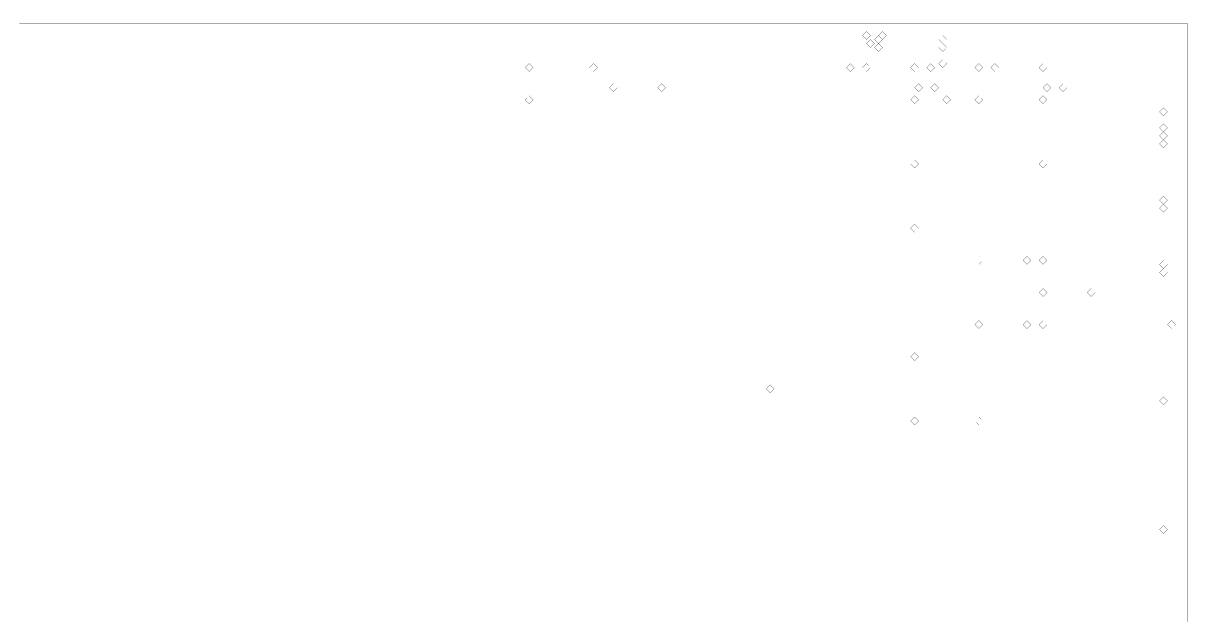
# Model space of a CAD drawing. Header units: metres. Extents: x 0 to 4952, y -4952 to 0.
# Drawn here: x 2141 to 4952, y -1436 to 0 of the extents above; entities that cross this region are included whole.
import ezdxf

# ---------------------------------------------------------------- set-up
doc = ezdxf.new("R2010")
doc.units = ezdxf.units.M
doc.layers.add('substrate', color=5, linetype='Continuous')

msp = doc.modelspace()

# ---------------------------------------------------------------- linework, layer by layer
at = {"layer": 'substrate', "const_width": 0.5}
msp.add_lwpolyline([(4951.3, -1443.7), (4951.3, -1434), (4951.3, -1424.3), (4951.3, -1414.7), (4951.3, -1405), (4951.3, -1395.3), (4951.3, -1385.6), (4951.3, -1375.9), (4951.3, -1366.2), (4951.3, -1356.5), (4951.3, -1346.8), (4951.3, -1337.1), (4951.3, -1327.5), (4951.3, -1317.8), (4951.3, -1308.1), (4951.3, -1298.4), (4951.3, -1288.7), (4951.3, -1279), (4951.3, -1269.3), (4951.3, -1259.6), (4951.3, -1249.9), (4951.3, -1240.2), (4951.3, -1230.6), (4951.3, -1220.9), (4951.3, -1211.2), (4951.3, -1201.5), (4951.3, -1191.8), (4951.3, -1182.1), (4951.3, -1172.4), (4951.3, -1162.7), (4951.3, -1153), (4951.3, -1143.4), (4951.3, -1133.7), (4951.3, -1124), (4951.3, -1114.3), (4951.3, -1104.6), (4951.3, -1094.9), (4951.3, -1085.2), (4951.3, -1075.5), (4951.3, -1065.8), (4951.3, -1056.2), (4951.3, -1046.5), (4951.3, -1036.8), (4951.3, -1027.1), (4951.3, -1017.4), (4951.3, -1007.7), (4951.3, -998), (4951.3, -988.3), (4951.3, -978.6), (4951.3, -968.9), (4951.3, -959.3), (4951.3, -949.6), (4951.3, -939.9), (4951.3, -930.2), (4951.3, -920.5), (4951.3, -910.8), (4951.3, -901.1), (4951.3, -891.4), (4951.3, -881.7), (4951.3, -872.1), (4951.3, -862.4), (4951.3, -852.7), (4951.3, -843), (4951.3, -833.3), (4951.3, -823.6), (4951.3, -813.9), (4951.3, -804.2), (4951.3, -794.5), (4951.3, -784.8), (4951.3, -775.2), (4951.3, -765.5), (4951.3, -755.8), (4951.3, -746.1), (4951.3, -736.4), (4951.3, -726.7), (4951.3, -717), (4951.3, -707.3), (4951.3, -697.6), (4951.3, -688), (4951.3, -678.3), (4951.3, -668.6), (4951.3, -658.9), (4951.3, -649.2), (4951.3, -639.5), (4951.3, -629.8), (4951.3, -620.1), (4951.3, -610.4), (4951.3, -600.7), (4951.3, -591.1), (4951.3, -581.4), (4951.3, -571.7), (4951.3, -562), (4951.3, -552.3), (4951.3, -542.6), (4951.3, -532.9), (4951.3, -523.2), (4951.3, -513.5), (4951.3, -503.9), (4951.3, -494.2), (4951.3, -484.5), (4951.3, -474.8), (4951.3, -465.1), (4951.3, -455.4), (4951.3, -445.7), (4951.3, -436), (4951.3, -426.3), (4951.3, -416.6), (4951.3, -407), (4951.3, -397.3), (4951.3, -387.6), (4951.3, -377.9), (4951.3, -368.2), (4951.3, -358.5), (4951.3, -348.8), (4951.3, -339.1), (4951.3, -329.4), (4951.3, -319.8), (4951.3, -310.1), (4951.3, -300.4), (4951.3, -290.7), (4951.3, -281), (4951.3, -271.3), (4951.3, -261.6), (4951.3, -251.9), (4951.3, -242.2), (4951.3, -232.5), (4951.3, -222.9), (4951.3, -213.2), (4951.3, -203.5), (4951.3, -193.8), (4951.3, -184.1), (4951.3, -174.4), (4951.3, -164.7), (4951.3, -155), (4951.3, -145.3), (4951.3, -135.7), (4951.3, -126), (4951.3, -116.3), (4951.3, -106.6), (4951.3, -96.9), (4951.3, -87.2), (4951.3, -77.5), (4951.3, -67.8), (4951.3, -58.1), (4951.3, -48.4), (4951.3, -38.8), (4951.3, -29.1), (4951.3, -19.4), (4951.3, -9.7), (4951.3, 0), (4941.6, 0), (4931.9, 0), (4922.2, 0), (4912.6, 0), (4902.9, 0), (4893.2, 0), (4883.5, 0), (4873.8, 0), (4864.1, 0), (4854.4, 0), (4844.7, 0), (4835, 0), (4825.3, 0), (4815.7, 0), (4806, 0), (4796.3, 0), (4786.6, 0), (4776.9, 0), (4767.2, 0), (4757.5, 0), (4747.8, 0), (4738.1, 0), (4728.5, 0), (4718.8, 0), (4709.1, 0), (4699.4, 0), (4689.7, 0), (4680, 0), (4670.3, 0), (4660.6, 0), (4650.9, 0), (4641.2, 0), (4631.6, 0), (4621.9, 0), (4612.2, 0), (4602.5, 0), (4592.8, 0), (4583.1, 0), (4573.4, 0), (4563.7, 0), (4554, 0), (4544.4, 0), (4534.7, 0), (4525, 0), (4515.3, 0), (4505.6, 0), (4495.9, 0), (4486.2, 0), (4476.5, 0), (4466.8, 0), (4457.1, 0), (4447.5, 0), (4437.8, 0), (4428.1, 0), (4418.4, 0), (4408.7, 0), (4399, 0), (4389.3, 0), (4379.6, 0), (4369.9, 0), (4360.3, 0), (4350.6, 0), (4340.9, 0), (4331.2, 0), (4321.5, 0), (4311.8, 0), (4302.1, 0), (4292.4, 0), (4282.7, 0), (4273, 0), (4263.4, 0), (4253.7, 0), (4244, 0), (4234.3, 0), (4224.6, 0), (4214.9, 0), (4205.2, 0), (4195.5, 0), (4185.8, 0), (4176.2, 0), (4166.5, 0), (4156.8, 0), (4147.1, 0), (4137.4, 0), (4127.7, 0), (4118, 0), (4108.3, 0), (4098.6, 0), (4088.9, 0), (4079.3, 0), (4069.6, 0), (4059.9, 0), (4050.2, 0), (4040.5, 0), (4030.8, 0), (4021.1, 0), (4011.4, 0), (4001.7, 0), (3992.1, 0), (3982.4, 0), (3972.7, 0), (3963, 0), (3953.3, 0), (3943.6, 0), (3933.9, 0), (3924.2, 0), (3914.5, 0), (3904.8, 0), (3895.2, 0), (3885.5, 0), (3875.8, 0), (3866.1, 0), (3856.4, 0), (3846.7, 0), (3837, 0), (3827.3, 0), (3817.6, 0), (3808, 0), (3798.3, 0), (3788.6, 0), (3778.9, 0), (3769.2, 0), (3759.5, 0), (3749.8, 0), (3740.1, 0), (3730.4, 0), (3720.8, 0), (3711.1, 0), (3701.4, 0), (3691.7, 0), (3682, 0), (3672.3, 0), (3662.6, 0), (3652.9, 0), (3643.2, 0), (3633.5, 0), (3623.9, 0), (3614.2, 0), (3604.5, 0), (3594.8, 0), (3585.1, 0), (3575.4, 0), (3565.7, 0), (3556, 0), (3546.3, 0), (3536.7, 0), (3527, 0), (3517.3, 0), (3507.6, 0), (3497.9, 0), (3488.2, 0), (3478.5, 0), (3468.8, 0), (3459.1, 0), (3449.4, 0), (3439.8, 0), (3430.1, 0), (3420.4, 0), (3410.7, 0), (3401, 0), (3391.3, 0), (3381.6, 0), (3371.9, 0), (3362.2, 0), (3352.6, 0), (3342.9, 0), (3333.2, 0), (3323.5, 0), (3313.8, 0), (3304.1, 0), (3294.4, 0), (3284.7, 0), (3275, 0), (3265.3, 0), (3255.7, 0), (3246, 0), (3236.3, 0), (3226.6, 0), (3216.9, 0), (3207.2, 0), (3197.5, 0), (3187.8, 0), (3178.1, 0), (3168.5, 0), (3158.8, 0), (3149.1, 0), (3139.4, 0), (3129.7, 0), (3120, 0), (3110.3, 0), (3100.6, 0), (3090.9, 0), (3081.2, 0), (3071.6, 0), (3061.9, 0), (3052.2, 0), (3042.5, 0), (3032.8, 0), (3023.1, 0), (3013.4, 0), (3003.7, 0), (2994, 0), (2984.4, 0), (2974.7, 0), (2965, 0), (2955.3, 0), (2945.6, 0), (2935.9, 0), (2926.2, 0), (2916.5, 0), (2906.8, 0), (2897.1, 0), (2887.5, 0), (2877.8, 0), (2868.1, 0), (2858.4, 0), (2848.7, 0), (2839, 0), (2829.3, 0), (2819.6, 0), (2809.9, 0), (2800.3, 0), (2790.6, 0), (2780.9, 0), (2771.2, 0), (2761.5, 0), (2751.8, 0), (2742.1, 0), (2732.4, 0), (2722.7, 0), (2713, 0), (2703.4, 0), (2693.7, 0), (2684, 0), (2674.3, 0), (2664.6, 0), (2654.9, 0), (2645.2, 0), (2635.5, 0), (2625.8, 0), (2616.2, 0), (2606.5, 0), (2596.8, 0), (2587.1, 0), (2577.4, 0), (2567.7, 0), (2558, 0), (2548.3, 0), (2538.6, 0), (2528.9, 0), (2519.3, 0), (2509.6, 0), (2499.9, 0), (2490.2, 0), (2480.5, 0), (2470.8, 0), (2461.1, 0), (2451.4, 0), (2441.7, 0), (2432.1, 0), (2422.4, 0), (2412.7, 0), (2403, 0), (2393.3, 0), (2383.6, 0), (2373.9, 0), (2364.2, 0), (2354.5, 0), (2344.8, 0), (2335.2, 0), (2325.5, 0), (2315.8, 0), (2306.1, 0), (2296.4, 0), (2286.7, 0), (2277, 0), (2267.3, 0), (2257.6, 0), (2248, 0), (2238.3, 0), (2228.6, 0), (2218.9, 0), (2209.2, 0), (2199.5, 0), (2189.8, 0), (2180.1, 0), (2170.4, 0), (2160.7, 0), (2151.1, 0), (2141.4, 0), (2131.7, 0)], dxfattribs=at)
for points in [[(4166.5, -29.1), (4176.2, -19.4), (4185.8, -29.1), (4176.2, -38.8)], [(4205.2, -29.1), (4214.9, -19.4), (4224.6, -29.1), (4214.9, -38.8)], [(4176.2, -48.4), (4185.8, -38.8), (4195.5, -48.4), (4185.8, -58.1)], [(4195.5, -38.8), (4205.2, -29.1), (4214.9, -38.8), (4205.2, -48.4)], [(4195.5, -58.1), (4205.2, -48.4), (4214.9, -58.1), (4205.2, -67.8)], [(4350.6, -38.8), (4360.3, -29.1), (4369.9, -38.8), (4360.3, -48.4)], [(4350.6, -58.1), (4360.3, -48.4), (4369.9, -58.1), (4360.3, -67.8)], [(3352.6, -106.6), (3362.2, -96.9), (3371.9, -106.6), (3362.2, -116.3)], [(3507.6, -106.6), (3517.3, -96.9), (3527, -106.6), (3517.3, -116.3)], [(4127.7, -106.6), (4137.4, -96.9), (4147.1, -106.6), (4137.4, -116.3)], [(4166.5, -106.6), (4176.2, -96.9), (4185.8, -106.6), (4176.2, -116.3)], [(4282.7, -106.6), (4292.4, -96.9), (4302.1, -106.6), (4292.4, -116.3)], [(4321.5, -106.6), (4331.2, -96.9), (4340.9, -106.6), (4331.2, -116.3)], [(4350.6, -96.9), (4360.3, -87.2), (4369.9, -96.9), (4360.3, -106.6)], [(4437.8, -106.6), (4447.5, -96.9), (4457.1, -106.6), (4447.5, -116.3)], [(4476.5, -106.6), (4486.2, -96.9), (4495.9, -106.6), (4486.2, -116.3)], [(4592.8, -106.6), (4602.5, -96.9), (4612.2, -106.6), (4602.5, -116.3)], [(3556, -155), (3565.7, -145.3), (3575.4, -155), (3565.7, -164.7)], [(3672.3, -155), (3682, -145.3), (3691.7, -155), (3682, -164.7)], [(4292.4, -155), (4302.1, -145.3), (4311.8, -155), (4302.1, -164.7)], [(4331.2, -155), (4340.9, -145.3), (4350.6, -155), (4340.9, -164.7)], [(4602.5, -155), (4612.2, -145.3), (4621.9, -155), (4612.2, -164.7)], [(4641.2, -155), (4650.9, -145.3), (4660.6, -155), (4650.9, -164.7)], [(3352.6, -184.1), (3362.2, -174.4), (3371.9, -184.1), (3362.2, -193.8)], [(4282.7, -184.1), (4292.4, -174.4), (4302.1, -184.1), (4292.4, -193.8)], [(4360.3, -184.1), (4369.9, -174.4), (4379.6, -184.1), (4369.9, -193.8)], [(4437.8, -184.1), (4447.5, -174.4), (4457.1, -184.1), (4447.5, -193.8)], [(4592.8, -184.1), (4602.5, -174.4), (4612.2, -184.1), (4602.5, -193.8)], [(4883.5, -213.2), (4893.2, -203.5), (4902.9, -213.2), (4893.2, -222.9)], [(4883.5, -251.9), (4893.2, -242.2), (4902.9, -251.9), (4893.2, -261.6)], [(4883.5, -271.3), (4893.2, -261.6), (4902.9, -271.3), (4893.2, -281)], [(4883.5, -290.7), (4893.2, -281), (4902.9, -290.7), (4893.2, -300.4)], [(4282.7, -339.1), (4292.4, -329.4), (4302.1, -339.1), (4292.4, -348.8)], [(4592.8, -339.1), (4602.5, -329.4), (4612.2, -339.1), (4602.5, -348.8)], [(4883.5, -426.3), (4893.2, -416.6), (4902.9, -426.3), (4893.2, -436)], [(4883.5, -445.7), (4893.2, -436), (4902.9, -445.7), (4893.2, -455.4)], [(4282.7, -494.2), (4292.4, -484.5), (4302.1, -494.2), (4292.4, -503.9)], [(4437.8, -571.7), (4447.5, -562), (4457.1, -571.7), (4447.5, -581.4)], [(4554, -571.7), (4563.7, -562), (4573.4, -571.7), (4563.7, -581.4)], [(4592.8, -571.7), (4602.5, -562), (4612.2, -571.7), (4602.5, -581.4)], [(4883.5, -581.4), (4893.2, -571.7), (4902.9, -581.4), (4893.2, -591.1)], [(4883.5, -600.7), (4893.2, -591.1), (4902.9, -600.7), (4893.2, -610.4)], [(4592.8, -649.2), (4602.5, -639.5), (4612.2, -649.2), (4602.5, -658.9)], [(4709.1, -649.2), (4718.8, -639.5), (4728.5, -649.2), (4718.8, -658.9)], [(4437.8, -726.7), (4447.5, -717), (4457.1, -726.7), (4447.5, -736.4)], [(4554, -726.7), (4563.7, -717), (4573.4, -726.7), (4563.7, -736.4)], [(4592.8, -726.7), (4602.5, -717), (4612.2, -726.7), (4602.5, -736.4)], [(4902.9, -726.7), (4912.6, -717), (4922.2, -726.7), (4912.6, -736.4)], [(4282.7, -804.2), (4292.4, -794.5), (4302.1, -804.2), (4292.4, -813.9)], [(3933.9, -881.7), (3943.6, -872.1), (3953.3, -881.7), (3943.6, -891.4)], [(4883.5, -910.8), (4893.2, -901.1), (4902.9, -910.8), (4893.2, -920.5)], [(4282.7, -959.3), (4292.4, -949.6), (4302.1, -959.3), (4292.4, -968.9)], [(4437.8, -959.3), (4447.5, -949.6), (4457.1, -959.3), (4447.5, -968.9)], [(4883.5, -1220.9), (4893.2, -1211.2), (4902.9, -1220.9), (4893.2, -1230.6)]]:
    msp.add_lwpolyline(points, close=True, dxfattribs=at)

doc.saveas('drawing.dxf')
